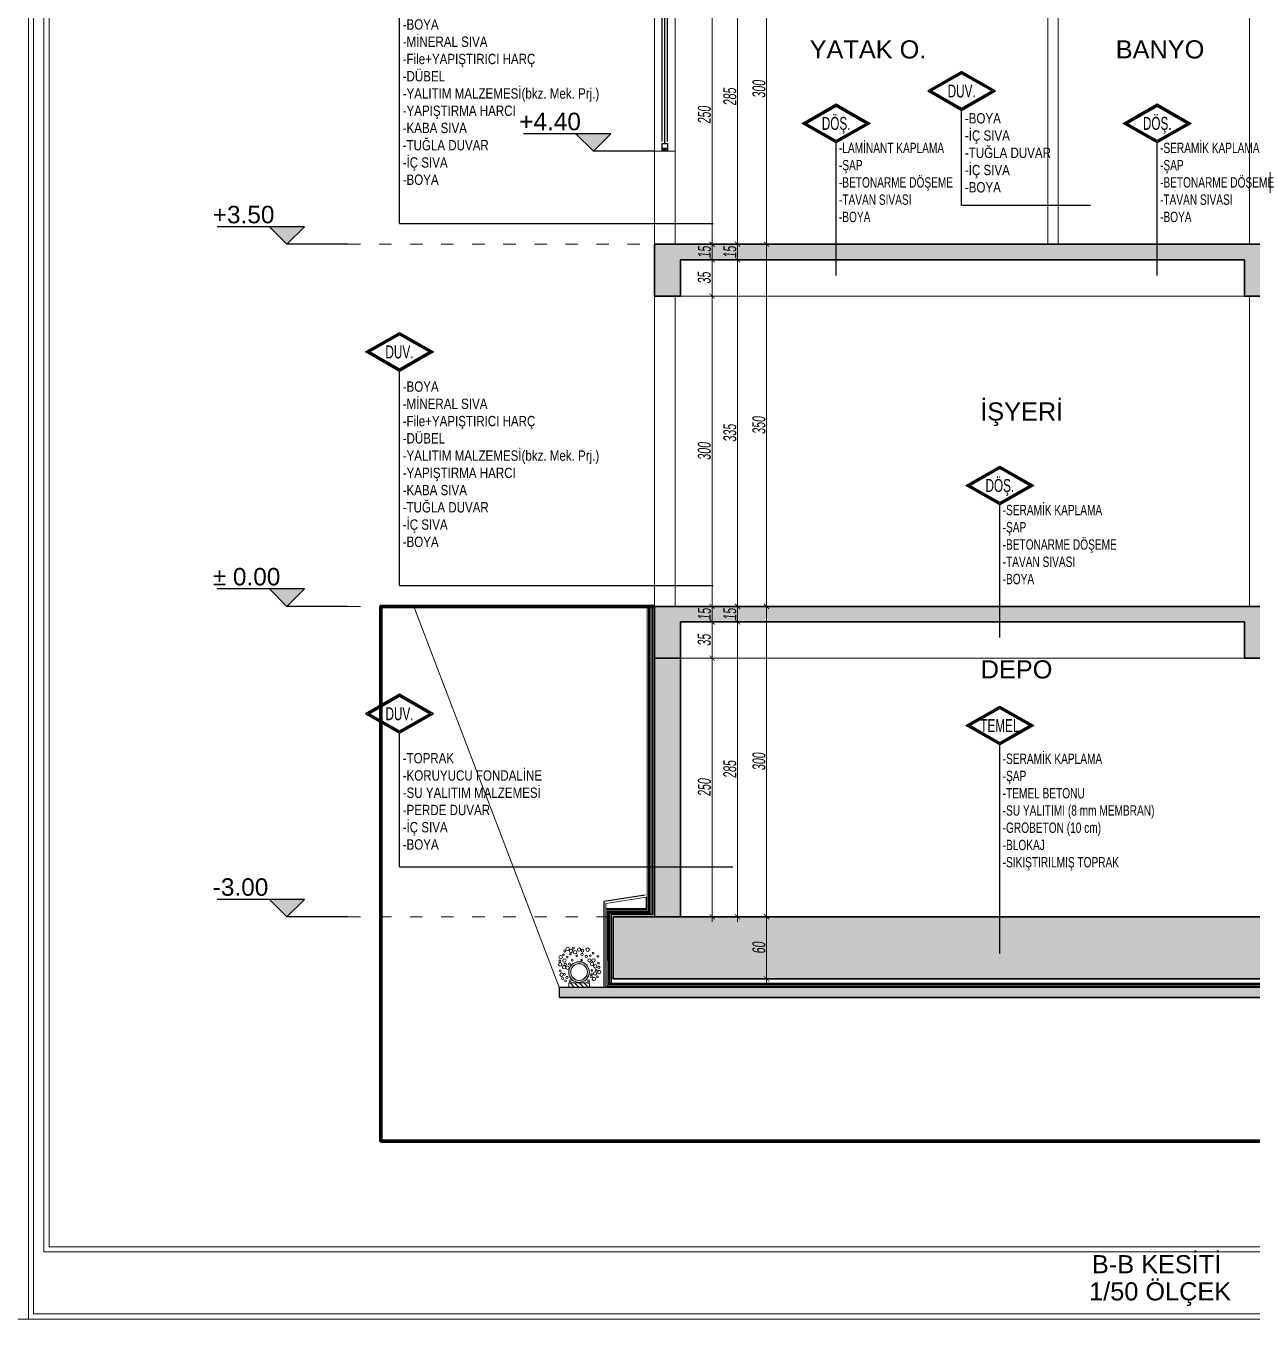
# Model space of a CAD drawing. Header units: millimetres. Extents: x -2145 to 33996, y -835 to 2363.
# Drawn here: x 21343 to 22528, y -835 to 415 of the extents above; entities that cross this region are included whole.
import ezdxf
from ezdxf.enums import TextEntityAlignment as Align

# ---------------------------------------------------------------- set-up
doc = ezdxf.new("R2010")
doc.units = ezdxf.units.MM
for name, pattern in [('101_TA_921_251_SEC_500&200$0${ Origin Line }', [0]), ('ACAD_ISO03W100', [30, 12, -18]), ('DASHED', [19.05, 12.7, -6.35])]:
    doc.linetypes.add(name, pattern=pattern)
for name, color, linetype, lineweight in [('arcCGDM_antet', 85, 'Continuous', 20), ('DA.Drenaj', 52, 'Continuous', 0), ('DA.Tarama', 253, 'Continuous', 0), ('NET_DUVAR', 150, 'Continuous', 18), ('NET_GORUNUS_AKS', 9, 'ACAD_ISO03W100', 9), ('NET_GORUNUS_DOGRAMA', 32, 'Continuous', 5), ('NET_KESİT_KOT', 104, 'Continuous', 25), ('NET_KOLON_TARAMA', 8, 'Continuous', 0), ('NET_TAŞIYICI', 1, 'Continuous', 35), ('NET_TOPRAK', 27, 'Continuous', 70), ('NET_ÖLÇÜ İÇ', 54, 'Continuous', 9), ('SIVA', 105, 'Continuous', 0), ('T-INCE', 254, 'Continuous', 0), ('TAŞIYICI BA', 2, 'Continuous', 0)]:
    doc.layers.add(name, color=color, linetype=linetype, lineweight=lineweight)
for name, color, linetype in [('HATCH-BETON @ 1', 9, 'Continuous'), ('KAPLA-DİĞER', 183, 'Continuous'), ('KAPLA-SIVA', 63, 'Continuous'), ('m_doğrama_aluminyum', 105, 'Continuous'), ('NET_YAZI_KATMAN', 212, 'Continuous'), ('TAŞIYICI-BETON', 30, 'Continuous'), ('text', 7, 'Continuous'), ('YALITIM-SU', 163, 'Continuous')]:
    doc.layers.add(name, color=color, linetype=linetype)
doc.styles.add('A-arial', font='arial.ttf')
doc.styles.add('ARIALTR', font='arial.ttf', dxfattribs={"width": 0.8, "height": 22.5})
doc.styles.add('BODRUM', font='swisscl.ttf', dxfattribs={"width": 0.8, "oblique": 5})
doc.styles.add('MAHAL', font='swisse.ttf', dxfattribs={"width": 0.8})
doc.styles.get("Standard").update_dxf_attribs({"font": 'arial.ttf'})
doc.linetypes.add('FENCELINE2', pattern='A,0.25,-0.1,[132,ltypeshp.shx,S=0.1,R=0,X=-0.1,Y=0],-0.1,1', length=1.45)
doc.dimstyles.new('olcu-50', dxfattribs={"dimscale": 0, "dimtxt": 12.5, "dimasz": 5, "dimexe": 10, "dimexo": 10, "dimgap": 1, "dimtad": 1, "dimdec": 1, "dimzin": 12, "dimtxsty": 'BODRUM', "dimblk": 'ARCHTICK', "dimcen": 8, "dimdle": 5, "dimclrd": 256, "dimclre": 256, "dimclrt": 256, "dimadec": 0, "dimazin": 2, "dimtfac": 1, "dimtdec": 1, "dimtix": 1, "dimtmove": 0, "dimatfit": 3, "dimldrblk": 'ARCHTICK', "dimfxl": 15, "dimfxlon": 1, "dimlwd": -1, "dimlwe": -1, "dimarcsym": 0})
pattern_1 = [(45, (-444548.002, -4423184.8634), (-4.4901280605, 4.4901280605), []), (45, (-444543.512, -4423184.8634), (-4.4901280605, 4.4901280605), [3.175, -1.5875])]

# ---------------------------------------------------------------- blocks, each defined once
blk = doc.blocks.new('*U106')
blk.add_line((0, 0), (0, 91.9))
at = {"ltscale": 150}
for points in [[(32.8, 110.6), (0, 91.9), (-32.8, 110.6), (0, 129.3)], [(30.9, 110.6), (0, 92.9), (-30.9, 110.6), (0, 128.3)]]:
    blk.add_lwpolyline(points, close=True, dxfattribs=at)
blk.add_lwpolyline([(29, 110.6), (0, 94), (-29, 110.6), (0, 127.2), (29, 110.6)], dxfattribs=at)
at = {"style": 'MAHAL', "width": 0.65}
blk.add_attdef('POZ', text='', height=12.5, dxfattribs=at).set_placement((0, 110.6), align=Align.MIDDLE_CENTER)
blk = doc.blocks.new('*U105')
blk.add_line((0, 0), (0, 128.3))
at = {"ltscale": 150}
for points in [[(32.8, 147), (0, 128.3), (-32.8, 147), (0, 165.8)], [(30.9, 147), (0, 129.4), (-30.9, 147), (0, 164.7)]]:
    blk.add_lwpolyline(points, close=True, dxfattribs=at)
blk.add_lwpolyline([(29, 147), (0, 130.5), (-29, 147), (0, 163.6), (29, 147)], dxfattribs=at)
at = {"style": 'MAHAL', "width": 0.65}
blk.add_attdef('POZ', text='', height=12.5, dxfattribs=at).set_placement((0, 147), align=Align.MIDDLE_CENTER)
blk = doc.blocks.new('*U107')
blk.add_line((0, 0), (0, 207))
at = {"ltscale": 150}
for points in [[(32.8, 225.8), (0, 207), (-32.8, 225.8), (0, 244.5)], [(30.9, 225.8), (0, 208.1), (-30.9, 225.8), (0, 243.4)]]:
    blk.add_lwpolyline(points, close=True, dxfattribs=at)
blk.add_lwpolyline([(29, 225.8), (0, 209.2), (-29, 225.8), (0, 242.4), (29, 225.8)], dxfattribs=at)
at = {"style": 'MAHAL', "width": 0.65}
blk.add_attdef('POZ', text='', height=12.5, dxfattribs=at).set_placement((0, 225.8), align=Align.MIDDLE_CENTER)
blk = doc.blocks.new('*U1356')
at = {"layer": 'm_doğrama_aluminyum'}
for p, q in [((-160, 5), (-157.5, 0)), ((-160, 0), (-157.5, 5)), ((-2.5, 5), (0, 0)), ((-2.5, 0), (0, 5))]:
    blk.add_line(p, q, dxfattribs=at)
for points in [[(-157.5, 5), (-157.5, 0), (-160, 0), (-160, 5), (-157.5, 5)], [(-152.5, 5), (-152.5, 0), (-157.5, 0), (-157.5, 5), (-152.5, 5)], [(-7.5, 2.5), (-152.5, 2.5)], [(-9.5, 5), (-150.5, 5)], [(-9.5, 0), (-150.5, 0)], [(-7.5, 5), (-7.5, 0), (-2.5, 0), (-2.5, 5), (-7.5, 5)], [(-2.5, 5), (-2.5, 0), (0, 0), (0, 5), (-2.5, 5)]]:
    blk.add_lwpolyline(points, dxfattribs=at)
blk = doc.blocks.new('A$Cae564ba2')
at = {"layer": 'NET_KOLON_TARAMA'}
h = blk.add_hatch(dxfattribs=at)
h.set_pattern_fill('ANSI33', color=256)
h.set_pattern_definition(pattern_1)
h.paths.add_polyline_path([(-25, -50), (0, -50), (0, 0), (-25, 0)])
h.paths.add_polyline_path([(-410, -50), (-385, -50), (-385, -15), (-225, -15), (-225, 0), (-980, 0), (-980, -50), (-955, -50), (-955, -15), (-410, -15)])
at = {"layer": 'NET_DUVAR'}
for p, q in [((-600, -15), (-600, -300)), ((-590, -15), (-590, -300)), ((-235, -15), (-235, -300)), ((-225, -15), (-225, -300)), ((-405, -50), (-405, -300)), ((-385, -50), (-385, -300)), ((-20, -50), (-20, -300)), ((0, -50), (0, -300)), ((-960, -210), (-980, -210)), ((-980, -210), (-980, -300)), ((-960, -210), (-960, -300))]:
    blk.add_line(p, q, dxfattribs=at)
at = {"layer": 'NET_GORUNUS_DOGRAMA'}
for points in [[(-275, -90), (-365, -90), (-365, -300), (-275, -300)], [(-280, -95), (-360, -95), (-360, -295), (-280, -295)], [(-282.8, -97.8), (-357.2, -97.8), (-357.2, -292.2), (-282.8, -292.2)]]:
    blk.add_lwpolyline(points, close=True, dxfattribs=at)
at = {"layer": 'NET_TAŞIYICI'}
for points in [[(-225, 0), (-980, 0), (-980, -50), (-955, -50), (-955, -15), (-410, -15), (-410, -50), (-385, -50), (-385, -15), (-225, -15)], [(-25, -50), (0, -50), (0, 0), (-25, 0)]]:
    blk.add_lwpolyline(points, close=True, dxfattribs=at)
blk.add_lwpolyline([(-260, -300), (-260, -283.3), (-235, -283.3)], dxfattribs=at)
at = {"layer": 'NET_YAZI_KATMAN'}
for p, q in [((-558.7, -262.4), (-683.2, -262.4)), ((-1226.5, -279.8), (-923.4, -279.8))]:
    blk.add_line(p, q, dxfattribs=at)
at = {"layer": 'T-INCE'}
for p, q in [((-980, -50), (-980, -210)), ((-960, -50), (-960, -210)), ((-955, -50), (-600, -50)), ((-410, -50), (-590, -50)), ((-385, -50), (-235, -50))]:
    blk.add_line(p, q, dxfattribs=at)
at = {"layer": 'T-INCE', "linetype": '101_TA_921_251_SEC_500&200$0${ Origin Line }'}
blk.add_lwpolyline([(-275, -90), (-365, -195), (-275, -300)], dxfattribs=at)
at = {"layer": 'NET_DUVAR', "xscale": -1.000000000000001, "rotation": 90}
blk.add_blockref('*U1356', (-967.5, -210), dxfattribs=at)
at = {"layer": 'NET_YAZI_KATMAN', "xscale": 1.000033247630419, "yscale": 1.000033247630419, "zscale": 1.000033247630419}
for name, p, values in [('*U107', (-1226.5, -279.8), {'POZ': 'DUV.'}), ('*U105', (-804.5, -330.1), {'POZ': 'DÖŞ.'}), ('*U105', (-494.2, -330.1), {'POZ': 'DÖŞ.'}), ('*U105', (-318.8, -330.1), {'POZ': 'DÖŞ.'})]:
    blk.add_blockref(name, p, dxfattribs=at).add_auto_attribs(values)
at = {"layer": 'NET_YAZI_KATMAN'}
ref = blk.add_blockref('*U106', (-683.2, -262.4), dxfattribs=dict(at, xscale=-1.000033247630419, yscale=1.000033247630419, zscale=1.000033247630419))
ref.add_attrib('POZ', 'DUV.', dxfattribs={"layer": '0', "height": 12.5, "style": 'MAHAL', "width": 0.65}).set_placement((-683.2, -151.8), align=Align.MIDDLE_CENTER)
at = {"layer": 'NET_YAZI_KATMAN', "char_height": 10, "width": 203.343, "attachment_point": 1, "style": 'ARIALTR'}
for s, insert in [(' -BOYA\\P -MİNERAL SIVA\\P -File+YAPIŞTIRICI HARÇ\\P -DÜBEL\\P -YALITIM MALZEMESİ(bkz. Mek. Prj.)\\P -YAPIŞTIRMA HARCI\\P -KABA SIVA\\P -TUĞLA DUVAR\\P -İÇ SIVA\\P -BOYA', (-1226.5, -82.5)), (' -BOYA\\P -İÇ SIVA\\P -TUĞLA DUVAR\\P -İÇ SIVA\\P -BOYA', (-683.2, -173.2)), ('{\\W0.7; -LAMİNANT KAPLAMA\\P -ŞAP\\P -BETONARME DÖŞEME\\P -TAVAN SIVASI\\P -BOYA}', (-804.5, -201.8)), ('{\\W0.7; -SERAMİK KAPLAMA\\P -ŞAP\\P -BETONARME DÖŞEME\\P -TAVAN SIVASI\\P -BOYA}', (-494.2, -201.8)), ('{\\W0.7; -SERAMİK KAPLAMA\\P -ŞAP\\P -BETONARME DÖŞEME\\P -TAVAN SIVASI\\P -BOYA}', (-318.8, -201.8))]:
    blk.add_mtext(s, dxfattribs=dict(at, insert=insert))
at = {"layer": 'text', "linetype": 'Continuous', "char_height": 17.5, "width": 180, "attachment_point": 2, "line_spacing_factor": 0.9}
for s, insert in [('KAT HOLÜ', (-298.8, -102.8)), ('YATAK O.', (-773.7, -102.8)), ('BANYO', (-491.5, -102.8))]:
    blk.add_mtext(s, dxfattribs=dict(at, insert=insert))
blk = doc.blocks.new('A$C09ab14b8')
at = {"layer": 'NET_KOLON_TARAMA'}
h = blk.add_hatch(dxfattribs=at)
h.set_pattern_fill('ANSI33', color=256)
h.set_pattern_definition(pattern_1)
h.paths.add_polyline_path([(-25, -50), (0, -50), (0, 0), (-25, 0)])
h.paths.add_polyline_path([(-410, -50), (-385, -50), (-385, -15), (-225, -15), (-225, 0), (-980, 0), (-980, -50), (-955, -50), (-955, -15), (-410, -15)])
at = {"layer": 'NET_DUVAR'}
for p, q in [((-235, -15), (-235, -350)), ((-225, -15), (-225, -350)), ((-405, -50), (-405, -350)), ((-385, -50), (-385, -350)), ((-980, -50), (-980, -350)), ((-960, -50), (-960, -350)), ((-20, -50), (-20, -350)), ((0, -50), (0, -350))]:
    blk.add_line(p, q, dxfattribs=at)
at = {"layer": 'NET_TAŞIYICI'}
for points in [[(-225, 0), (-980, 0), (-980, -50), (-955, -50), (-955, -15), (-410, -15), (-410, -50), (-385, -50), (-385, -15), (-225, -15)], [(-25, -50), (0, -50), (0, 0), (-25, 0)]]:
    blk.add_lwpolyline(points, close=True, dxfattribs=at)
at = {"layer": 'NET_YAZI_KATMAN'}
blk.add_line((-1226.5, -329.8), (-923.4, -329.8), dxfattribs=at)
at = {"layer": 'T-INCE'}
blk.add_line((-410, -50), (-955, -50), dxfattribs=at)
at = {"layer": 'NET_YAZI_KATMAN', "xscale": 1.000033247630419, "yscale": 1.000033247630419, "zscale": 1.000033247630419}
for name, p, values in [('*U107', (-1226.5, -329.8), {'POZ': 'DUV.'}), ('*U105', (-646.3, -380.1), {'POZ': 'DÖŞ.'}), ('*U105', (-344.1, -380.1), {'POZ': 'DÖŞ.'})]:
    blk.add_blockref(name, p, dxfattribs=at).add_auto_attribs(values)
at = {"layer": 'NET_YAZI_KATMAN', "char_height": 10, "width": 203.343, "attachment_point": 1, "style": 'ARIALTR'}
for s, insert in [(' -BOYA\\P -MİNERAL SIVA\\P -File+YAPIŞTIRICI HARÇ\\P -DÜBEL\\P -YALITIM MALZEMESİ(bkz. Mek. Prj.)\\P -YAPIŞTIRMA HARCI\\P -KABA SIVA\\P -TUĞLA DUVAR\\P -İÇ SIVA\\P -BOYA', (-1226.5, -132.5)), ('{\\W0.7; -SERAMİK KAPLAMA\\P -ŞAP\\P -BETONARME DÖŞEME\\P -TAVAN SIVASI\\P -BOYA}', (-646.3, -251.8)), ('{\\W0.7; -SERAMİK KAPLAMA\\P -ŞAP\\P -BETONARME DÖŞEME\\P -TAVAN SIVASI\\P -BOYA}', (-344.1, -251.8))]:
    blk.add_mtext(s, dxfattribs=dict(at, insert=insert))
at = {"layer": 'text', "linetype": 'Continuous', "char_height": 17.5, "width": 180, "attachment_point": 2, "line_spacing_factor": 0.9}
for s, insert in [('İŞYERİ', (-625.2, -152.8)), ('KAT HOLÜ', (-323, -152.8))]:
    blk.add_mtext(s, dxfattribs=dict(at, insert=insert))
blk = doc.blocks.new('*U356')
blk.add_line((0, 0), (0, 201.6))
at = {"ltscale": 150}
for points in [[(32.8, 220.3), (0, 201.6), (-32.8, 220.3), (0, 239.1)], [(30.9, 220.3), (0, 202.7), (-30.9, 220.3), (0, 238)]]:
    blk.add_lwpolyline(points, close=True, dxfattribs=at)
blk.add_lwpolyline([(29, 220.3), (0, 203.8), (-29, 220.3), (0, 236.9), (29, 220.3)], dxfattribs=at)
at = {"style": 'MAHAL', "width": 0.65}
blk.add_attdef('POZ', text='', height=12.5, dxfattribs=at).set_placement((0, 220.3), align=Align.MIDDLE_CENTER)
blk = doc.blocks.new('kot_kesit')
for p, q in [((-25, 25), (100, 25)), ((0, 0), (-25, 25)), ((0, 0), (25, 25)), ((-87.5, 0), (0, 0))]:
    blk.add_line(p, q)
blk.add_solid([(25, 25), (-25, 25), (0, 0)])
at = {"style": 'A-arial'}
blk.add_attdef('KOT', (37.2, 30.1), '', height=25, dxfattribs=at)
blk = doc.blocks.new('*U647')
blk.add_line((0, 0), (0, 129.3))
at = {"ltscale": 150}
for points in [[(32.8, 148.1), (0, 129.3), (-32.8, 148.1), (0, 166.8)], [(30.9, 148.1), (0, 130.4), (-30.9, 148.1), (0, 165.7)]]:
    blk.add_lwpolyline(points, close=True, dxfattribs=at)
blk.add_lwpolyline([(29, 148.1), (0, 131.5), (-29, 148.1), (0, 164.6), (29, 148.1)], dxfattribs=at)
at = {"style": 'MAHAL', "width": 0.65}
blk.add_attdef('POZ', text='', height=12.5, dxfattribs=at).set_placement((0, 148.1), align=Align.MIDDLE_CENTER)
blk = doc.blocks.new('drenaj')
at = {"layer": 'DA.Drenaj'}
h = blk.add_hatch(color=256, dxfattribs=at)
h.paths.add_polyline_path([(-39.8, 18.5, -1), (-19.8, 18.5, -1)])
h.paths.add_polyline_path([(-37.8, 18.5, -1), (-21.8, 18.5, -1)], flags=16)
at = {"layer": 'DA.Tarama'}
h = blk.add_hatch(dxfattribs=at)
h.set_pattern_fill('ANSI31', color=256)
h.paths.add_polyline_path([(-39.8, 3.9), (-39.8, 8), (-19.8, 8), (-19.8, 3.9)])
at = {"layer": 'DA.Drenaj'}
blk.add_lwpolyline([(-39.8, 3.9), (-39.8, 8), (-19.8, 8), (-19.8, 3.9), (-39.8, 3.9)], dxfattribs=at)
for radius in [10, 8]:
    blk.add_circle((-29.8, 18.5), radius, dxfattribs=at)
at = {"layer": 'DA.Tarama'}
for centre, radius in [((-43.5, 36.8), 0.825), ((-38.1, 40.2), 1.65), ((-33.2, 39.2), 1.32), ((-29.8, 40.3), 1.65), ((-26, 37.7), 1.65), ((-24.2, 41.6), 0.99), ((-22, 38.9), 1.65), ((-18.7, 41), 1.65), ((-16, 38.9), 0.99), ((-48.5, 27.2), 0.825), ((-48, 33.7), 0.825), ((-45.4, 24.1), 1.65), ((-43.7, 29.8), 1.65), ((-42.2, 26.2), 1.65), ((-40.6, 34.4), 0.825), ((-39.8, 29.8), 1.65), ((-36.8, 33.7), 0.99), ((-32.7, 35.6), 1.16), ((-32.3, 29.9), 0.825), ((-27.5, 34.3), 0.825), ((-23.1, 30), 0.99), ((-21.4, 35.9), 0.825), ((-20.5, 26.3), 0.99), ((-18.4, 33), 0.825), ((-16.5, 26), 0.99), ((-15.6, 29.7), 1.65), ((-14.7, 35.3), 0.825), ((-12, 32.9), 1.65), ((-11.6, 26), 1.65), ((-11.2, 29.2), 0.99), ((-49.3, 18.6), 1.65), ((-49, 23.1), 0.99), ((-47.4, 13.9), 0.99), ((-46.3, 20.4), 0.825), ((-45.3, 17.2), 1.65), ((-44.1, 11.8), 1.65), ((-42.2, 20.1), 0.825), ((-41.8, 16.6), 0.825), ((-41.6, 14.2), 0.99), ((-18.6, 22.8), 1.65), ((-18.1, 13.4), 0.99), ((-15.2, 23.2), 1.65), ((-15.8, 16.6), 0.99), ((-13.9, 12.3), 0.99), ((-12.9, 16), 1.65), ((-11.5, 19.7), 0.99), ((-39.1, 10.1), 0.99), ((-21.2, 10), 0.99), ((-16.7, 10), 0.99)]:
    blk.add_circle(centre, radius, dxfattribs=at)
blk = doc.blocks.new('_ArchTick')
at = {"color": 0, "linetype": 'ByBlock', "const_width": 0.15}
blk.add_lwpolyline([(-0.5, -0.5), (0.5, 0.5)], dxfattribs=at)
blk = doc.blocks.new('*D651')
at = {"layer": 'Defpoints', "color": 0, "transparency": 16777216}
for p in [(22006.6, -195.8), (22006.6, -195.8), (22006.6, -445.8)]:
    blk.add_point(p, dxfattribs=at)
at = {"layer": 'NET_ÖLÇÜ İÇ', "transparency": 16777216}
for p, q in [((22006.6, -450.8), (22006.6, -190.8)), ((22006.6, -195.8), (22016.6, -195.8)), ((22006.6, -445.8), (22016.6, -445.8))]:
    blk.add_line(p, q, dxfattribs=at)
at = {"layer": 'NET_ÖLÇÜ İÇ', "transparency": 16777216, "xscale": 5, "yscale": 5, "zscale": 5}
for p, rotation in [((22006.6, -195.8), 90), ((22006.6, -445.8), 270)]:
    blk.add_blockref('_ArchTick', p, dxfattribs=dict(at, rotation=rotation))
at = {"layer": 'NET_ÖLÇÜ İÇ', "transparency": 16777216, "insert": (21999.2, -320.8), "char_height": 12.5, "attachment_point": 5, "rotation": 90, "style": 'BODRUM'}
blk.add_mtext('250', dxfattribs=at)
blk = doc.blocks.new('*D652')
at = {"layer": 'Defpoints', "color": 0, "transparency": 16777216}
for p in [(22006.6, -160.8), (22006.6, -160.8), (22006.6, -195.8)]:
    blk.add_point(p, dxfattribs=at)
at = {"layer": 'NET_ÖLÇÜ İÇ', "transparency": 16777216}
for p, q in [((22006.6, -200.8), (22006.6, -155.8)), ((22006.6, -160.8), (22016.6, -160.8)), ((22006.6, -195.8), (22016.6, -195.8))]:
    blk.add_line(p, q, dxfattribs=at)
at = {"layer": 'NET_ÖLÇÜ İÇ', "transparency": 16777216, "xscale": 5, "yscale": 5, "zscale": 5}
for p, rotation in [((22006.6, -160.8), 90), ((22006.6, -195.8), 270)]:
    blk.add_blockref('_ArchTick', p, dxfattribs=dict(at, rotation=rotation))
at = {"layer": 'NET_ÖLÇÜ İÇ', "transparency": 16777216, "insert": (21999.1, -178.3), "char_height": 12.5, "attachment_point": 5, "rotation": 90, "style": 'BODRUM'}
blk.add_mtext('35', dxfattribs=at)
blk = doc.blocks.new('*D653')
at = {"layer": 'Defpoints', "color": 0, "transparency": 16777216}
for p in [(22006.6, -145.8), (22006.6, -145.8), (22006.6, -160.8)]:
    blk.add_point(p, dxfattribs=at)
at = {"layer": 'NET_ÖLÇÜ İÇ', "transparency": 16777216}
for p, q in [((22006.6, -165.8), (22006.6, -140.8)), ((22006.6, -145.8), (22016.6, -145.8)), ((22006.6, -160.8), (22016.6, -160.8))]:
    blk.add_line(p, q, dxfattribs=at)
at = {"layer": 'NET_ÖLÇÜ İÇ', "transparency": 16777216, "xscale": 5, "yscale": 5, "zscale": 5}
for p, rotation in [((22006.6, -145.8), 90), ((22006.6, -160.8), 270)]:
    blk.add_blockref('_ArchTick', p, dxfattribs=dict(at, rotation=rotation))
at = {"layer": 'NET_ÖLÇÜ İÇ', "transparency": 16777216, "insert": (21999.2, -153.3), "char_height": 12.5, "attachment_point": 5, "rotation": 90, "style": 'BODRUM'}
blk.add_mtext('15', dxfattribs=at)
blk = doc.blocks.new('*D654')
at = {"layer": 'Defpoints', "color": 0, "transparency": 16777216}
for p in [(22006.6, 154.2), (22006.6, 154.2), (22006.6, -145.8)]:
    blk.add_point(p, dxfattribs=at)
at = {"layer": 'NET_ÖLÇÜ İÇ', "transparency": 16777216}
for p, q in [((22006.6, -150.8), (22006.6, 159.2)), ((22006.6, 154.2), (22016.6, 154.2)), ((22006.6, -145.8), (22016.6, -145.8))]:
    blk.add_line(p, q, dxfattribs=at)
at = {"layer": 'NET_ÖLÇÜ İÇ', "transparency": 16777216, "xscale": 5, "yscale": 5, "zscale": 5}
for p, rotation in [((22006.6, 154.2), 90), ((22006.6, -145.8), 270)]:
    blk.add_blockref('_ArchTick', p, dxfattribs=dict(at, rotation=rotation))
at = {"layer": 'NET_ÖLÇÜ İÇ', "transparency": 16777216, "insert": (21999.1, 4.2), "char_height": 12.5, "attachment_point": 5, "rotation": 90, "style": 'BODRUM'}
blk.add_mtext('300', dxfattribs=at)
blk = doc.blocks.new('*D655')
at = {"layer": 'Defpoints', "color": 0, "transparency": 16777216}
for p in [(22006.6, 189.2), (22006.6, 189.2), (22006.6, 154.2)]:
    blk.add_point(p, dxfattribs=at)
at = {"layer": 'NET_ÖLÇÜ İÇ', "transparency": 16777216}
for p, q in [((22006.6, 149.2), (22006.6, 194.2)), ((22006.6, 189.2), (22016.6, 189.2)), ((22006.6, 154.2), (22016.6, 154.2))]:
    blk.add_line(p, q, dxfattribs=at)
at = {"layer": 'NET_ÖLÇÜ İÇ', "transparency": 16777216, "xscale": 5, "yscale": 5, "zscale": 5}
for p, rotation in [((22006.6, 189.2), 90), ((22006.6, 154.2), 270)]:
    blk.add_blockref('_ArchTick', p, dxfattribs=dict(at, rotation=rotation))
at = {"layer": 'NET_ÖLÇÜ İÇ', "transparency": 16777216, "insert": (21999.1, 171.7), "char_height": 12.5, "attachment_point": 5, "rotation": 90, "style": 'BODRUM'}
blk.add_mtext('35', dxfattribs=at)
blk = doc.blocks.new('*D656')
at = {"layer": 'Defpoints', "color": 0, "transparency": 16777216}
for p in [(22006.6, 204.2), (22006.6, 204.2), (22006.6, 189.2)]:
    blk.add_point(p, dxfattribs=at)
at = {"layer": 'NET_ÖLÇÜ İÇ', "transparency": 16777216}
for p, q in [((22006.6, 184.2), (22006.6, 209.2)), ((22006.6, 204.2), (22016.6, 204.2)), ((22006.6, 189.2), (22016.6, 189.2))]:
    blk.add_line(p, q, dxfattribs=at)
at = {"layer": 'NET_ÖLÇÜ İÇ', "transparency": 16777216, "xscale": 5, "yscale": 5, "zscale": 5}
for p, rotation in [((22006.6, 204.2), 90), ((22006.6, 189.2), 270)]:
    blk.add_blockref('_ArchTick', p, dxfattribs=dict(at, rotation=rotation))
at = {"layer": 'NET_ÖLÇÜ İÇ', "transparency": 16777216, "insert": (21999.2, 196.7), "char_height": 12.5, "attachment_point": 5, "rotation": 90, "style": 'BODRUM'}
blk.add_mtext('15', dxfattribs=at)
blk = doc.blocks.new('*D657')
at = {"layer": 'Defpoints', "color": 0, "transparency": 16777216}
for p in [(22006.6, 454.2), (22006.6, 454.2), (22006.6, 204.2)]:
    blk.add_point(p, dxfattribs=at)
at = {"layer": 'NET_ÖLÇÜ İÇ', "transparency": 16777216}
for p, q in [((22006.6, 199.2), (22006.6, 459.2)), ((22006.6, 454.2), (22016.6, 454.2)), ((22006.6, 204.2), (22016.6, 204.2))]:
    blk.add_line(p, q, dxfattribs=at)
at = {"layer": 'NET_ÖLÇÜ İÇ', "transparency": 16777216, "xscale": 5, "yscale": 5, "zscale": 5}
for p, rotation in [((22006.6, 454.2), 90), ((22006.6, 204.2), 270)]:
    blk.add_blockref('_ArchTick', p, dxfattribs=dict(at, rotation=rotation))
at = {"layer": 'NET_ÖLÇÜ İÇ', "transparency": 16777216, "insert": (21999.2, 329.2), "char_height": 12.5, "attachment_point": 5, "rotation": 90, "style": 'BODRUM'}
blk.add_mtext('250', dxfattribs=at)
blk = doc.blocks.new('*D666')
at = {"layer": 'Defpoints', "color": 0, "transparency": 16777216}
for p in [(22031.2, -160.8), (22031.2, -160.8), (22031.2, -445.8)]:
    blk.add_point(p, dxfattribs=at)
at = {"layer": 'NET_ÖLÇÜ İÇ', "transparency": 16777216}
for p, q in [((22031.2, -450.8), (22031.2, -155.8)), ((22031.2, -160.8), (22041.2, -160.8)), ((22031.2, -445.8), (22041.2, -445.8))]:
    blk.add_line(p, q, dxfattribs=at)
at = {"layer": 'NET_ÖLÇÜ İÇ', "transparency": 16777216, "xscale": 5, "yscale": 5, "zscale": 5}
for p, rotation in [((22031.2, -160.8), 90), ((22031.2, -445.8), 270)]:
    blk.add_blockref('_ArchTick', p, dxfattribs=dict(at, rotation=rotation))
at = {"layer": 'NET_ÖLÇÜ İÇ', "transparency": 16777216, "insert": (22023.8, -303.3), "char_height": 12.5, "attachment_point": 5, "rotation": 90, "style": 'BODRUM'}
blk.add_mtext('285', dxfattribs=at)
blk = doc.blocks.new('*D667')
at = {"layer": 'Defpoints', "color": 0, "transparency": 16777216}
for p in [(22031.2, -145.8), (22031.2, -145.8), (22031.2, -160.8)]:
    blk.add_point(p, dxfattribs=at)
at = {"layer": 'NET_ÖLÇÜ İÇ', "transparency": 16777216}
for p, q in [((22031.2, -165.8), (22031.2, -140.8)), ((22031.2, -145.8), (22041.2, -145.8)), ((22031.2, -160.8), (22041.2, -160.8))]:
    blk.add_line(p, q, dxfattribs=at)
at = {"layer": 'NET_ÖLÇÜ İÇ', "transparency": 16777216, "xscale": 5, "yscale": 5, "zscale": 5}
for p, rotation in [((22031.2, -145.8), 90), ((22031.2, -160.8), 270)]:
    blk.add_blockref('_ArchTick', p, dxfattribs=dict(at, rotation=rotation))
at = {"layer": 'NET_ÖLÇÜ İÇ', "transparency": 16777216, "insert": (22023.8, -153.3), "char_height": 12.5, "attachment_point": 5, "rotation": 90, "style": 'BODRUM'}
blk.add_mtext('15', dxfattribs=at)
blk = doc.blocks.new('*D668')
at = {"layer": 'Defpoints', "color": 0, "transparency": 16777216}
for p in [(22031.2, 189.2), (22031.2, 189.2), (22031.2, -145.8)]:
    blk.add_point(p, dxfattribs=at)
at = {"layer": 'NET_ÖLÇÜ İÇ', "transparency": 16777216}
for p, q in [((22031.2, -150.8), (22031.2, 194.2)), ((22031.2, 189.2), (22041.2, 189.2)), ((22031.2, -145.8), (22041.2, -145.8))]:
    blk.add_line(p, q, dxfattribs=at)
at = {"layer": 'NET_ÖLÇÜ İÇ', "transparency": 16777216, "xscale": 5, "yscale": 5, "zscale": 5}
for p, rotation in [((22031.2, 189.2), 90), ((22031.2, -145.8), 270)]:
    blk.add_blockref('_ArchTick', p, dxfattribs=dict(at, rotation=rotation))
at = {"layer": 'NET_ÖLÇÜ İÇ', "transparency": 16777216, "insert": (22023.8, 21.7), "char_height": 12.5, "attachment_point": 5, "rotation": 90, "style": 'BODRUM'}
blk.add_mtext('335', dxfattribs=at)
blk = doc.blocks.new('*D669')
at = {"layer": 'Defpoints', "color": 0, "transparency": 16777216}
for p in [(22031.2, 204.2), (22031.2, 204.2), (22031.2, 189.2)]:
    blk.add_point(p, dxfattribs=at)
at = {"layer": 'NET_ÖLÇÜ İÇ', "transparency": 16777216}
for p, q in [((22031.2, 184.2), (22031.2, 209.2)), ((22031.2, 204.2), (22041.2, 204.2)), ((22031.2, 189.2), (22041.2, 189.2))]:
    blk.add_line(p, q, dxfattribs=at)
at = {"layer": 'NET_ÖLÇÜ İÇ', "transparency": 16777216, "xscale": 5, "yscale": 5, "zscale": 5}
for p, rotation in [((22031.2, 204.2), 90), ((22031.2, 189.2), 270)]:
    blk.add_blockref('_ArchTick', p, dxfattribs=dict(at, rotation=rotation))
at = {"layer": 'NET_ÖLÇÜ İÇ', "transparency": 16777216, "insert": (22023.8, 196.7), "char_height": 12.5, "attachment_point": 5, "rotation": 90, "style": 'BODRUM'}
blk.add_mtext('15', dxfattribs=at)
blk = doc.blocks.new('*D670')
at = {"layer": 'Defpoints', "color": 0, "transparency": 16777216}
for p in [(22031.2, 489.2), (22031.2, 489.2), (22031.2, 204.2)]:
    blk.add_point(p, dxfattribs=at)
at = {"layer": 'NET_ÖLÇÜ İÇ', "transparency": 16777216}
for p, q in [((22031.2, 199.2), (22031.2, 494.2)), ((22031.2, 489.2), (22041.2, 489.2)), ((22031.2, 204.2), (22041.2, 204.2))]:
    blk.add_line(p, q, dxfattribs=at)
at = {"layer": 'NET_ÖLÇÜ İÇ', "transparency": 16777216, "xscale": 5, "yscale": 5, "zscale": 5}
for p, rotation in [((22031.2, 489.2), 90), ((22031.2, 204.2), 270)]:
    blk.add_blockref('_ArchTick', p, dxfattribs=dict(at, rotation=rotation))
at = {"layer": 'NET_ÖLÇÜ İÇ', "transparency": 16777216, "insert": (22023.8, 346.7), "char_height": 12.5, "attachment_point": 5, "rotation": 90, "style": 'BODRUM'}
blk.add_mtext('285', dxfattribs=at)
blk = doc.blocks.new('*D676')
at = {"layer": 'Defpoints', "color": 0, "transparency": 16777216}
for p in [(22059.3, -145.8), (22059.3, -145.8), (22059.3, -445.8)]:
    blk.add_point(p, dxfattribs=at)
at = {"layer": 'NET_ÖLÇÜ İÇ', "transparency": 16777216}
for p, q in [((22059.3, -450.8), (22059.3, -140.8)), ((22059.3, -145.8), (22069.3, -145.8)), ((22059.3, -445.8), (22069.3, -445.8))]:
    blk.add_line(p, q, dxfattribs=at)
at = {"layer": 'NET_ÖLÇÜ İÇ', "transparency": 16777216, "xscale": 5, "yscale": 5, "zscale": 5}
for p, rotation in [((22059.3, -145.8), 90), ((22059.3, -445.8), 270)]:
    blk.add_blockref('_ArchTick', p, dxfattribs=dict(at, rotation=rotation))
at = {"layer": 'NET_ÖLÇÜ İÇ', "transparency": 16777216, "insert": (22051.9, -295.8), "char_height": 12.5, "attachment_point": 5, "rotation": 90, "style": 'BODRUM'}
blk.add_mtext('300', dxfattribs=at)
blk = doc.blocks.new('*D677')
at = {"layer": 'Defpoints', "color": 0, "transparency": 16777216}
for p in [(22059.3, 204.2), (22059.3, 204.2), (22059.3, -145.8)]:
    blk.add_point(p, dxfattribs=at)
at = {"layer": 'NET_ÖLÇÜ İÇ', "transparency": 16777216}
for p, q in [((22059.3, -150.8), (22059.3, 209.2)), ((22059.3, 204.2), (22069.3, 204.2)), ((22059.3, -145.8), (22069.3, -145.8))]:
    blk.add_line(p, q, dxfattribs=at)
at = {"layer": 'NET_ÖLÇÜ İÇ', "transparency": 16777216, "xscale": 5, "yscale": 5, "zscale": 5}
for p, rotation in [((22059.3, 204.2), 90), ((22059.3, -145.8), 270)]:
    blk.add_blockref('_ArchTick', p, dxfattribs=dict(at, rotation=rotation))
at = {"layer": 'NET_ÖLÇÜ İÇ', "transparency": 16777216, "insert": (22051.9, 29.2), "char_height": 12.5, "attachment_point": 5, "rotation": 90, "style": 'BODRUM'}
blk.add_mtext('350', dxfattribs=at)
blk = doc.blocks.new('*D678')
at = {"layer": 'Defpoints', "color": 0, "transparency": 16777216}
for p in [(22059.3, 504.2), (22059.3, 504.2), (22059.3, 204.2)]:
    blk.add_point(p, dxfattribs=at)
at = {"layer": 'NET_ÖLÇÜ İÇ', "transparency": 16777216}
for p, q in [((22059.3, 199.2), (22059.3, 509.2)), ((22059.3, 504.2), (22069.3, 504.2)), ((22059.3, 204.2), (22069.3, 204.2))]:
    blk.add_line(p, q, dxfattribs=at)
at = {"layer": 'NET_ÖLÇÜ İÇ', "transparency": 16777216, "xscale": 5, "yscale": 5, "zscale": 5}
for p, rotation in [((22059.3, 504.2), 90), ((22059.3, 204.2), 270)]:
    blk.add_blockref('_ArchTick', p, dxfattribs=dict(at, rotation=rotation))
at = {"layer": 'NET_ÖLÇÜ İÇ', "transparency": 16777216, "insert": (22051.9, 354.2), "char_height": 12.5, "attachment_point": 5, "rotation": 90, "style": 'BODRUM'}
blk.add_mtext('300', dxfattribs=at)
blk = doc.blocks.new('*D1914')
at = {"layer": 'Defpoints', "color": 0, "transparency": 16777216}
for p in [(22059.3, -445.8), (22059.3, -505.8), (22060.4, -505.8)]:
    blk.add_point(p, dxfattribs=at)
at = {"layer": 'NET_ÖLÇÜ İÇ', "transparency": 16777216}
for p, q in [((22059.3, -440.8), (22059.3, -510.8)), ((22059.3, -445.8), (22069.3, -445.8)), ((22059.3, -505.8), (22049.3, -505.8))]:
    blk.add_line(p, q, dxfattribs=at)
at = {"layer": 'NET_ÖLÇÜ İÇ', "transparency": 16777216, "xscale": 5, "yscale": 5, "zscale": 5}
for p, rotation in [((22059.3, -445.8), 90), ((22059.3, -505.8), 270)]:
    blk.add_blockref('_ArchTick', p, dxfattribs=dict(at, rotation=rotation))
at = {"layer": 'NET_ÖLÇÜ İÇ', "transparency": 16777216, "insert": (22051.9, -475.8), "char_height": 12.5, "attachment_point": 5, "rotation": 90, "style": 'BODRUM'}
blk.add_mtext('60', dxfattribs=at)

msp = doc.modelspace()

# ---------------------------------------------------------------- hatches: boundary and pattern name
at = {"layer": 'HATCH-BETON @ 1'}
h = msp.add_hatch(dxfattribs=at)
h.set_pattern_fill('AR-CONC', color=256, scale=2, angle=270)
h.set_pattern_definition([(320, (-600, 191.003), (-1.2550427, -14.3452037), [1.5, -16.5]), (265, (-600, 191.003), (15.043843, 2.775027), [1.2, -13.2]), (10.451444, (-600.105, 189.808), (13.7888, -11.570177), [1.274804, -14.022842]), (316.1842, (-596, 191.003), (-3.310386, -21.344827), [2.25, -24.75]), (6.63564, (-596.276, 189.224), (19.482372, -18.693239), [1.912207, -21.034275]), (261.18416, (-596, 191.003), (19.482372, -18.693239), [1.8, -19.8]), (291, (-597, 189.003), (-8.052378, -11.938141), [1.5, -16.5]), (236, (-597, 189.003), (14.503001, -4.866307), [1.2, -13.2]), (341.451445, (-597.671, 188.008), (6.450623, -16.8044475), [1.274804, -14.022842]), (307.5, (-600, 191.003), (6.6578771, -0.2431971), [0, -13.04, 0, -13.4, 0, -13.25]), (277.5, (-600, 191.003), (7.8882342, -5.2613907), [0, -7.64, 0, -12.74, 0, -5.05]), (237.5, (-600, 195.463), (-0.4510974, -10.6764487), [0, -5, 0, -15.6, 0, -20.7]), (227.5, (-600, 197.463), (2.0020996, -11.6637234), [0, -6.5, 0, -10.36, 0, -14.7])])
h.paths.add_polyline_path([(22680.99, -523.84), (22680.99, -513.84), (21858.99, -513.84), (21858.99, -523.84)])
at = {"layer": 'NET_KOLON_TARAMA'}
h = msp.add_hatch(dxfattribs=at)
h.set_pattern_fill('ANSI33', color=256)
h.set_pattern_definition([(45, (-421617.0163, -4423330.701), (-4.4901280605, 4.4901280605), []), (45, (-421612.526, -4423330.701), (-4.4901280605, 4.4901280605), [3.175, -1.5875])])
h.paths.add_polyline_path([(22905.99, -195.84), (22930.99, -195.84), (22930.99, -145.84), (22905.99, -145.84)])
h.paths.add_polyline_path([(22520.99, -195.84), (22545.99, -195.84), (22545.99, -160.84), (22705.99, -160.84), (22705.99, -145.84), (21950.99, -145.84), (21950.99, -195.84), (21975.99, -195.84), (21975.99, -160.84), (22520.99, -160.84)])
h = msp.add_hatch(dxfattribs=at)
h.set_pattern_fill('ANSI33', color=256)
h.set_pattern_definition([(45, (-600, 151.003), (-4.490128, 4.490128), []), (45, (-595.51, 151.003), (-4.490128, 4.490128), [3.175, -1.5875])])
h.paths.add_polyline_path([(21950.99, -195.84), (21975.99, -195.84), (21975.99, -445.84), (21950.99, -445.84)])
h.paths.add_polyline_path([(21910.99, -445.84), (22680.99, -445.84), (22680.99, -505.84), (21910.99, -505.84)])
h.paths.add_polyline_path([(22680.99, -595.84), (22930.99, -595.84), (22930.99, -610.84), (22680.99, -610.84)])
h.paths.add_polyline_path([(22680.99, -595.84), (22705.99, -595.84), (22705.99, -445.84), (22680.99, -445.84)])
h.paths.add_polyline_path([(22905.99, -595.84), (22930.99, -595.84), (22930.99, -445.84), (22905.99, -445.84)])

# ---------------------------------------------------------------- linework, layer by layer
at = {"layer": 'arcCGDM_antet', "ltscale": 10}
for points in [[(18845.97, 1665.32), (21345.97, 1665.32), (21345.97, -834.68), (18845.97, -834.68)], [(21345.97, 1665.32), (23345.97, 1665.32), (23345.97, -834.68), (21345.97, -834.68)], [(21350.97, 1660.32), (23340.97, 1660.32), (23340.97, -829.68), (21350.97, -829.68)], [(21360.97, 1650.32), (23330.97, 1650.32), (23330.97, -769.68), (21360.97, -769.68)], [(21365.97, 1645.32), (23325.97, 1645.32), (23325.97, -764.68), (21365.97, -764.68)]]:
    msp.add_lwpolyline(points, close=True, dxfattribs=at)
at = {"layer": 'Defpoints'}
msp.add_lwpolyline([(22680.99, -523.84), (21858.99, -523.84), (21858.99, -513.84), (22680.99, -513.84)], dxfattribs=at)
at = {"layer": 'KAPLA-DİĞER', "linetype": 'FENCELINE2', "ltscale": 0.15}
msp.add_lwpolyline([(21941.98, -424.96), (21901.99, -431.03), (21901.99, -513.84)], dxfattribs=at)
at = {"layer": 'KAPLA-SIVA'}
msp.add_lwpolyline([(21948.98, -145.84), (21948.98, -443.84), (21908.98, -443.84), (21908.98, -510.84)], dxfattribs=at)
at = {"layer": 'NET_GORUNUS_AKS'}
for points in [[(21654.85, 204.16), (23085.29, 204.16)], [(21654.85, -145.84), (23085.29, -145.84)], [(21654.85, -445.84), (23085.29, -445.84)]]:
    msp.add_lwpolyline(points, dxfattribs=at)
at = {"layer": 'NET_TAŞIYICI'}
for points in [[(22705.99, -145.84), (21950.99, -145.84), (21950.99, -195.84), (21975.99, -195.84), (21975.99, -160.84), (22520.99, -160.84), (22520.99, -195.84), (22545.99, -195.84), (22545.99, -160.84), (22705.99, -160.84)], [(21950.99, -195.84), (21975.99, -195.84), (21975.99, -445.84), (21950.99, -445.84)], [(21910.99, -445.84), (22680.99, -445.84), (22680.99, -505.84), (21910.99, -505.84)]]:
    msp.add_lwpolyline(points, close=True, dxfattribs=at)
at = {"layer": 'NET_TOPRAK'}
msp.add_lwpolyline([(21950.99, -145.84), (21686.6, -145.84), (21686.6, -662.59), (23039.1, -662.59), (23039.1, -145.84), (22930.99, -145.84)], dxfattribs=at)
at = {"layer": 'NET_YAZI_KATMAN'}
msp.add_line((21704.51, -397.59), (22026.77, -397.59), dxfattribs=at)
at = {"layer": 'SIVA'}
msp.add_line((21859, -514.87), (21718.36, -145.84), dxfattribs=at)
at = {"layer": 'SIVA', "ltscale": 5}
msp.add_lwpolyline([(21943.98, -145.84), (21943.98, -438.84), (21903.99, -438.84), (21903.98, -513.84)], dxfattribs=at)
at = {"layer": 'SIVA'}
msp.add_lwpolyline([(21946.48, -145.84), (21946.48, -441.34), (21906.48, -441.34), (21906.48, -511.34), (22680.99, -511.34)], dxfattribs=at)
at = {"layer": 'T-INCE'}
msp.add_line((22520.99, -195.84), (21975.99, -195.84), dxfattribs=at)
at = {"layer": 'TAŞIYICI BA'}
for p, q in [((21903.99, -432.84), (21942.98, -426.86)), ((21903.99, -437.84), (21903.99, -432.84)), ((21934.98, -427.84), (21934.98, -427.84)), ((21942.98, -426.86), (21942.98, -437.84)), ((21942.98, -437.84), (21903.99, -437.84))]:
    msp.add_line(p, q, dxfattribs=at)
at = {"layer": 'TAŞIYICI-BETON'}
for p, q in [((21858.99, -513.84), (22680.99, -513.84)), ((21858.99, -523.84), (22680.99, -523.84))]:
    msp.add_line(p, q, dxfattribs=at)
msp.add_lwpolyline([(21858.99, -523.84), (21858.99, -513.84)], dxfattribs=at)
at = {"layer": 'YALITIM-SU', "linetype": 'DASHED', "ltscale": 0.01, "const_width": 1.25}
for points in [[(21945.23, -145.84), (21945.23, -440.09), (21905.24, -440.09), (21905.23, -512.59), (22680.99, -512.59)], [(21947.73, -145.84), (21947.73, -442.59), (21907.73, -442.59), (21907.73, -510.09), (22680.99, -510.09)]]:
    msp.add_lwpolyline(points, dxfattribs=at)

# ---------------------------------------------------------------- block references
at = {"layer": 'DA.Drenaj', "xscale": -1}
msp.add_blockref('drenaj', (21848.27, -517.76), dxfattribs=at)
at = {"layer": 'NET_KESİT_KOT'}
ref = msp.add_blockref('kot_kesit', (21891.92, 294.16), dxfattribs=dict(at, xscale=-0.6749999999999999, yscale=0.6749999999999999, zscale=0.6749999999999999))
ref.add_attrib('KOT', '+4.40', (21820.19, 314.5), dxfattribs={"layer": '0', "height": 16.875, "style": 'A-arial'})
ref = msp.add_blockref('kot_kesit', (21595.78, 204.16), dxfattribs=dict(at, xscale=-0.6749999999999999, yscale=0.6749999999999999, zscale=0.6749999999999999))
ref.add_attrib('KOT', '+3.50', (21524.05, 224.5), dxfattribs={"layer": '0', "height": 16.875, "style": 'A-arial'})
ref = msp.add_blockref('kot_kesit', (21595.78, -145.84), dxfattribs=dict(at, xscale=-0.6749999999999999, yscale=0.6749999999999999, zscale=0.6749999999999999))
ref.add_attrib('KOT', '%%p 0.00', (21524.05, -125.5), dxfattribs={"layer": '0', "height": 16.875, "style": 'A-arial'})
ref = msp.add_blockref('kot_kesit', (21595.78, -445.84), dxfattribs=dict(at, xscale=-0.6749999999999999, yscale=0.6749999999999999, zscale=0.6749999999999999))
ref.add_attrib('KOT', '-3.00', (21524.05, -425.5), dxfattribs={"layer": '0', "height": 16.875, "style": 'A-arial'})
at = {"layer": 'NET_TAŞIYICI'}
for name, p in [('A$Cae564ba2', (22930.99, 504.16)), ('A$C09ab14b8', (22930.99, 204.16))]:
    msp.add_blockref(name, p, dxfattribs=at)
at = {"layer": 'NET_YAZI_KATMAN'}
ref = msp.add_blockref('*U647', (21704.51, -397.59), dxfattribs=dict(at, xscale=-1.000033247630419, yscale=1.000033247630419, zscale=1.000033247630419))
ref.add_attrib('POZ', 'DUV.', dxfattribs={"layer": '0', "height": 12.5, "style": 'MAHAL', "width": 0.65}).set_placement((21704.51, -249.52), align=Align.MIDDLE_CENTER)
at = {"layer": 'NET_YAZI_KATMAN', "xscale": 1.000033247630419, "yscale": 1.000033247630419, "zscale": 1.000033247630419}
msp.add_blockref('*U356', (22284.7, -481.32), dxfattribs=at).add_auto_attribs({'POZ': 'TEMEL'})

# ---------------------------------------------------------------- texts
at = {"layer": 'NET_YAZI_KATMAN', "char_height": 10, "width": 175.9908, "attachment_point": 7, "style": 'ARIALTR'}
for s, insert in [(' -TOPRAK\\P -KORUYUCU FONDALİNE\\P -SU YALITIM MALZEMESİ\\P -PERDE DUVAR\\P -İÇ SIVA\\P -BOYA', (21704.51, -381.03)), ('{\\W0.7; -SERAMİK KAPLAMA\\P -ŞAP\\P -TEMEL BETONU\\P -SU YALITIMI (8 mm MEMBRAN)\\P -GROBETON (10 cm)\\P -BLOKAJ\\P -SIKIŞTIRILMIŞ TOPRAK}', (22284.7, -401.12))]:
    msp.add_mtext(s, dxfattribs=dict(at, insert=insert))
at = {"layer": 'text', "linetype": 'Continuous', "char_height": 17.5, "attachment_point": 2, "line_spacing_factor": 0.9}
for s, insert, width in [('DEPO', (22300.85, -197.9), 180), ('\\A1;B-B KESİTİ\\P 1/50 ÖLÇEK', (22436.19, -772.85), 396.5028)]:
    msp.add_mtext(s, dxfattribs=dict(at, insert=insert, width=width))

# ---------------------------------------------------------------- dimensions: what is measured, and where the dimension line sits
at = {"layer": 'NET_ÖLÇÜ İÇ'}
for base, p1, p2, override, picture, middle in [((22059.27, 504.16), (22059.27, 204.16), (22059.27, 504.16), {"dimscale": 1, "dimtmove": 1}, '*D678', (22051.86, 354.16)), ((22031.21, 489.16), (22031.21, 204.16), (22031.21, 489.16), {"dimscale": 1, "dimtmove": 1}, '*D670', (22023.81, 346.66)), ((22006.55, 454.16), (22006.55, 204.16), (22006.55, 454.16), {"dimscale": 1, "dimtmove": 1}, '*D657', (21999.15, 329.16)), ((22006.55, 204.16), (22006.55, 189.16), (22006.55, 204.16), {"dimscale": 1, "dimtmove": 1}, '*D656', (21999.18, 196.66)), ((22031.21, 204.16), (22031.21, 189.16), (22031.21, 204.16), {"dimscale": 1, "dimtmove": 1}, '*D669', (22023.83, 196.66)), ((22059.27, 204.16), (22059.27, -145.84), (22059.27, 204.16), {"dimscale": 1, "dimtmove": 1}, '*D677', (22051.86, 29.16)), ((22006.55, 189.16), (22006.55, 154.16), (22006.55, 189.16), {"dimscale": 1, "dimtmove": 1}, '*D655', (21999.14, 171.66)), ((22031.21, 189.16), (22031.21, -145.84), (22031.21, 189.16), {"dimscale": 1, "dimtmove": 1}, '*D668', (22023.8, 21.66)), ((22006.55, 154.16), (22006.55, -145.84), (22006.55, 154.16), {"dimscale": 1, "dimtmove": 1}, '*D654', (21999.14, 4.16)), ((22006.55, -145.84), (22006.55, -160.84), (22006.55, -145.84), {"dimscale": 1, "dimtmove": 1}, '*D653', (21999.18, -153.34)), ((22031.21, -145.84), (22031.21, -160.84), (22031.21, -145.84), {"dimscale": 1, "dimtmove": 1}, '*D667', (22023.83, -153.34)), ((22059.27, -145.84), (22059.27, -445.84), (22059.27, -145.84), {"dimscale": 1}, '*D676', (22051.86, -295.84)), ((22006.55, -160.84), (22006.55, -195.84), (22006.55, -160.84), {"dimscale": 1, "dimtmove": 1}, '*D652', (21999.14, -178.34)), ((22031.21, -160.84), (22031.21, -445.84), (22031.21, -160.84), {"dimscale": 1}, '*D666', (22023.81, -303.34)), ((22006.55, -195.84), (22006.55, -445.84), (22006.55, -195.84), {"dimscale": 1}, '*D651', (21999.15, -320.84)), ((22059.27, -505.84), (22059.27, -445.84), (22060.43, -505.84), {"dimscale": 1, "dimtmove": 1}, '*D1914', (22051.87, -475.84))]:
    dim = msp.add_linear_dim(base=base, p1=p1, p2=p2, angle=90, dimstyle='olcu-50', override=override, dxfattribs=at)
    dim.commit()
    dim.dimension.update_dxf_attribs({"geometry": picture, "text_midpoint": middle})

doc.saveas('drawing.dxf')
